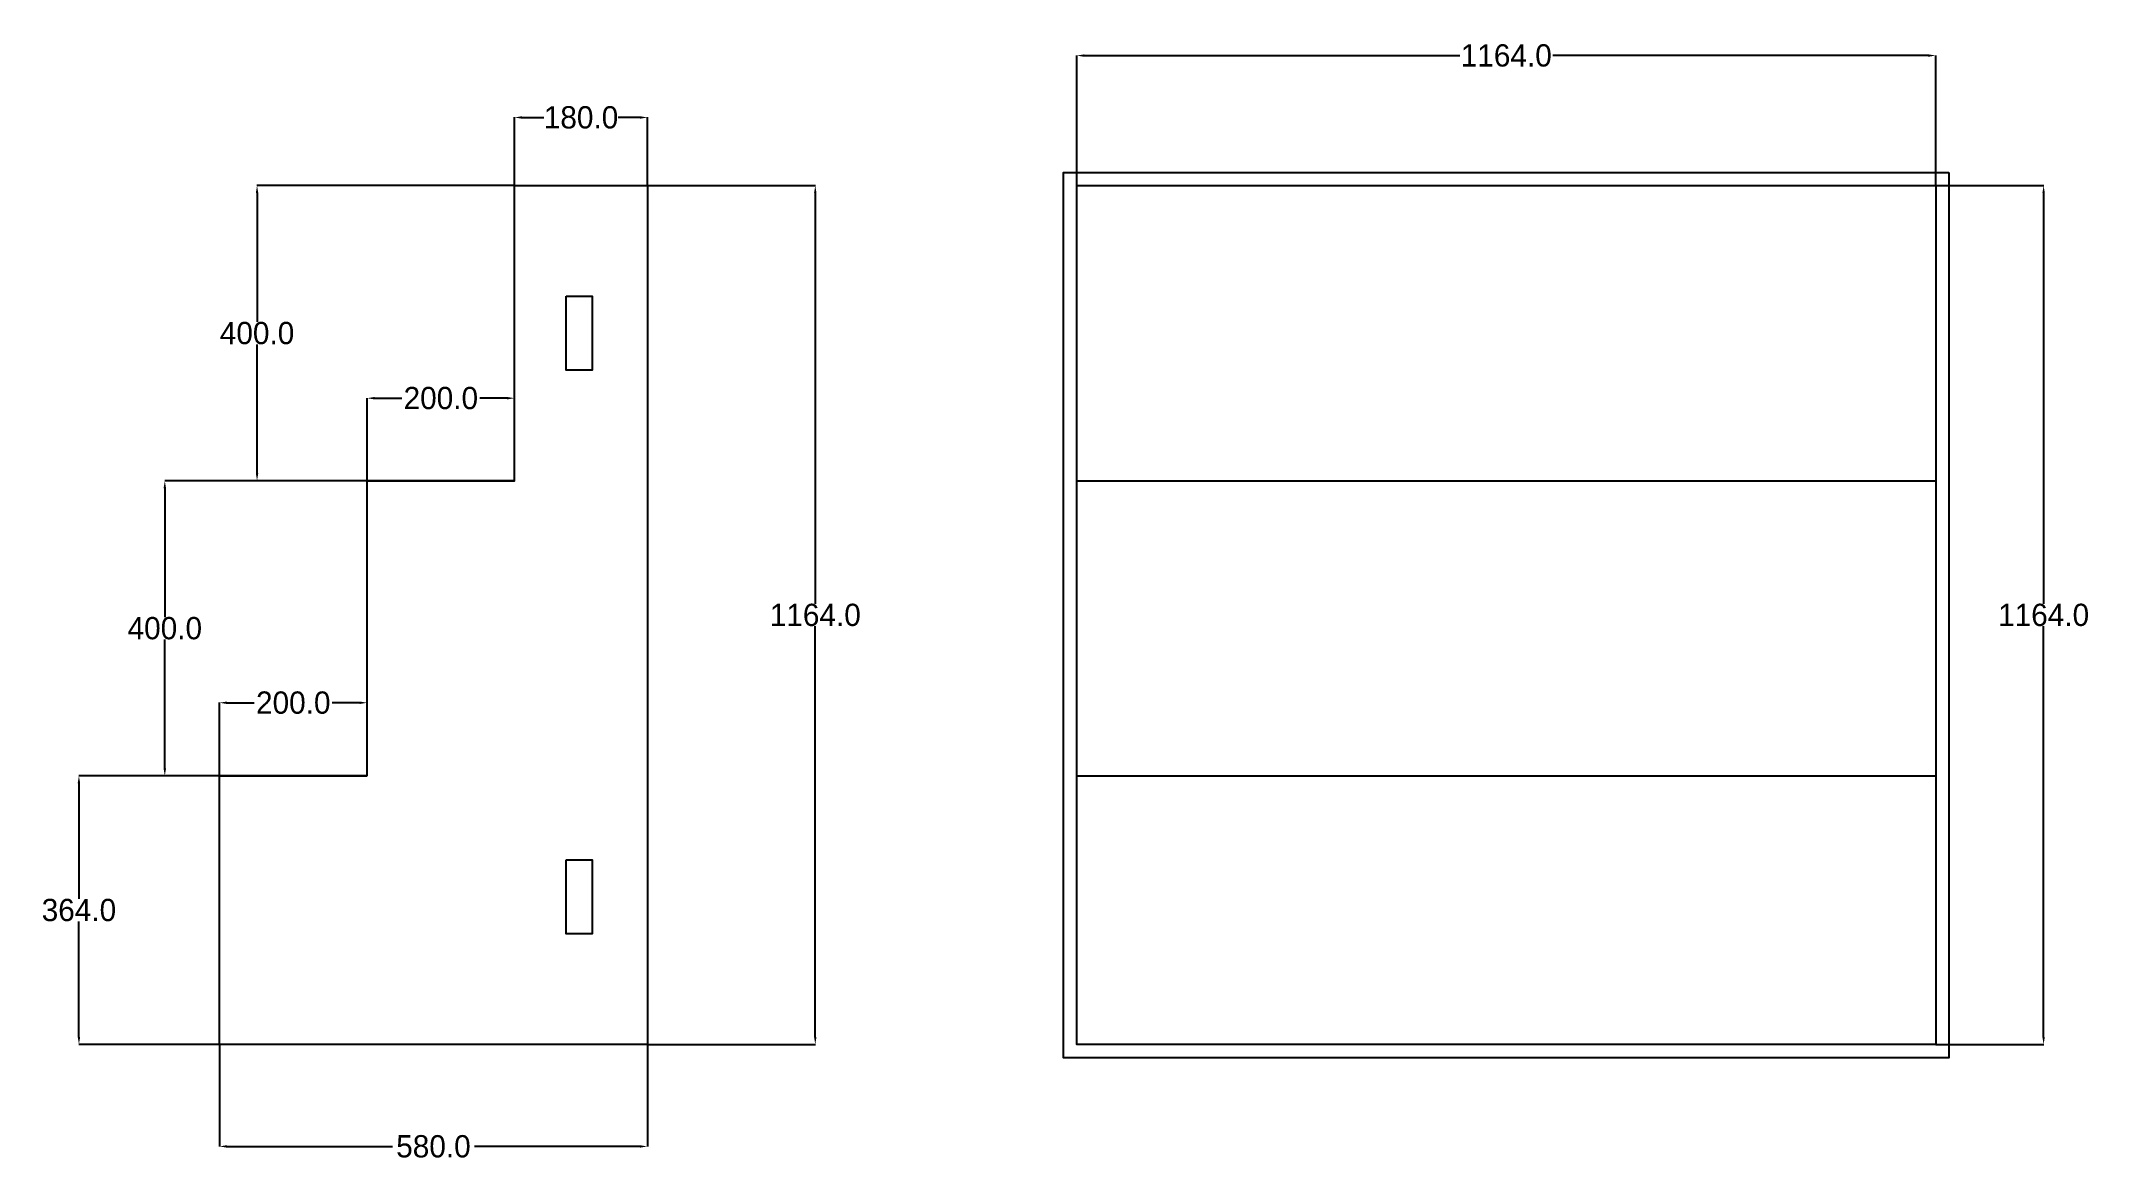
# Model space of a CAD drawing. Extents: x -55 to 2722, y 1013 to 2531.
import ezdxf

# ---------------------------------------------------------------- set-up
doc = ezdxf.new("R2010")
doc.units = 0
doc.header["$MEASUREMENT"] = 0
doc.layers.get('0').update_dxf_attribs({"linetype": 'CONTINUOUS'})
doc.layers.get('Defpoints').update_dxf_attribs({"linetype": 'CONTINUOUS'})
doc.dimstyles.get("Standard").update_dxf_attribs({"dimtxt": 30.18, "dimasz": 10.18, "dimexe": 0.18, "dimexo": 0.0625, "dimgap": 0.09, "dimtad": 0, "dimtih": 1, "dimtoh": 1, "dimdec": 1, "dimzin": 0, "dimdsep": 46, "dimtxsty": 'STANDARD', "dimcen": 0.09, "dimclrd": 1, "dimadec": 0, "dimazin": 0, "dimtfac": 1, "dimtdec": 1, "dimtofl": 0, "dimtmove": 0, "dimatfit": 3, "dimfxl": 1, "dimtolj": 1, "dimtzin": 0, "dimarcsym": 0})

# ---------------------------------------------------------------- blocks, each defined once
blk = doc.blocks.new('*D0')
at = {"color": 0, "lineweight": -2, "transparency": 16777216}
for p, q in [((587, 2335.1), (587, 2427.6)), ((767, 2335.1), (767, 2427.6))]:
    blk.add_line(p, q, dxfattribs=at)
at = {"color": 1, "lineweight": -2, "transparency": 16777216}
for p, q in [((597.2, 2427.4), (626.6, 2427.4)), ((756.8, 2427.4), (727.4, 2427.4))]:
    blk.add_line(p, q, dxfattribs=at)
at = {"color": 1, "transparency": 16777216}
for points in [[(597.2, 2429.1), (597.2, 2425.7), (587, 2427.4)], [(756.8, 2429.1), (756.8, 2425.7), (767, 2427.4)]]:
    blk.add_solid(points, dxfattribs=at)
at = {"layer": 'Defpoints', "color": 0, "transparency": 16777216}
for p in [(587, 2427.4), (587, 2335), (767, 2335)]:
    blk.add_point(p, dxfattribs=at)
at = {"color": 0, "transparency": 16777216, "insert": (677, 2427.4), "char_height": 30.18, "attachment_point": 5}
blk.add_mtext('\\A1;180.0', dxfattribs=at)
blk = doc.blocks.new('*D2')
at = {"color": 0, "lineweight": -2, "transparency": 16777216}
for p, q in [((387, 1935.1), (387, 2047.1)), ((587, 1935.1), (587, 2047.1))]:
    blk.add_line(p, q, dxfattribs=at)
at = {"color": 1, "lineweight": -2, "transparency": 16777216}
for p, q in [((397.2, 2046.9), (434.1, 2046.9)), ((576.8, 2046.9), (539.9, 2046.9))]:
    blk.add_line(p, q, dxfattribs=at)
at = {"color": 1, "transparency": 16777216}
for points in [[(397.2, 2048.6), (397.2, 2045.2), (387, 2046.9)], [(576.8, 2048.6), (576.8, 2045.2), (587, 2046.9)]]:
    blk.add_solid(points, dxfattribs=at)
at = {"layer": 'Defpoints', "color": 0, "transparency": 16777216}
for p in [(387, 2046.9), (387, 1935), (587, 1935)]:
    blk.add_point(p, dxfattribs=at)
at = {"color": 0, "transparency": 16777216, "insert": (487, 2046.9), "char_height": 30.18, "attachment_point": 5}
blk.add_mtext('\\A1;200.0', dxfattribs=at)
blk = doc.blocks.new('*D3')
at = {"color": 0, "lineweight": -2, "transparency": 16777216}
for p, q in [((187, 1535.1), (187, 1634.3)), ((387, 1535.1), (387, 1634.3))]:
    blk.add_line(p, q, dxfattribs=at)
at = {"color": 1, "lineweight": -2, "transparency": 16777216}
for p, q in [((197.2, 1634.1), (234.1, 1634.1)), ((376.8, 1634.1), (339.9, 1634.1))]:
    blk.add_line(p, q, dxfattribs=at)
at = {"color": 1, "transparency": 16777216}
for points in [[(197.2, 1635.8), (197.2, 1632.4), (187, 1634.1)], [(376.8, 1635.8), (376.8, 1632.4), (387, 1634.1)]]:
    blk.add_solid(points, dxfattribs=at)
at = {"layer": 'Defpoints', "color": 0, "transparency": 16777216}
for p in [(187, 1634.1), (187, 1535), (387, 1535)]:
    blk.add_point(p, dxfattribs=at)
at = {"color": 0, "transparency": 16777216, "insert": (287, 1634.1), "char_height": 30.18, "attachment_point": 5}
blk.add_mtext('\\A1;200.0', dxfattribs=at)
blk = doc.blocks.new('*D4')
at = {"color": 0, "lineweight": -2, "transparency": 16777216}
for p, q in [((187, 1170.9), (187, 1032.6)), ((767, 1170.9), (767, 1032.6))]:
    blk.add_line(p, q, dxfattribs=at)
at = {"color": 1, "lineweight": -2, "transparency": 16777216}
for p, q in [((197.2, 1032.7), (421.6, 1032.7)), ((756.8, 1032.7), (532.4, 1032.7))]:
    blk.add_line(p, q, dxfattribs=at)
at = {"color": 1, "transparency": 16777216}
for points in [[(197.2, 1034.4), (197.2, 1031), (187, 1032.7)], [(756.8, 1034.4), (756.8, 1031), (767, 1032.7)]]:
    blk.add_solid(points, dxfattribs=at)
at = {"layer": 'Defpoints', "color": 0, "transparency": 16777216}
for p in [(187, 1171), (767, 1171), (767, 1032.7)]:
    blk.add_point(p, dxfattribs=at)
at = {"color": 0, "transparency": 16777216, "insert": (477, 1032.7), "char_height": 30.18, "attachment_point": 5}
blk.add_mtext('\\A1;580.0', dxfattribs=at)
blk = doc.blocks.new('*D5')
at = {"color": 0, "lineweight": -2, "transparency": 16777216}
for p, q in [((767.1, 2335), (994.6, 2335)), ((767.1, 1171), (994.6, 1171))]:
    blk.add_line(p, q, dxfattribs=at)
at = {"color": 1, "lineweight": -2, "transparency": 16777216}
for p, q in [((994.5, 2324.8), (994.5, 1768.2)), ((994.5, 1181.2), (994.5, 1737.8))]:
    blk.add_line(p, q, dxfattribs=at)
at = {"color": 1, "transparency": 16777216}
for points in [[(992.8, 2324.8), (996.2, 2324.8), (994.5, 2335)], [(992.8, 1181.2), (996.2, 1181.2), (994.5, 1171)]]:
    blk.add_solid(points, dxfattribs=at)
at = {"layer": 'Defpoints', "color": 0, "transparency": 16777216}
for p in [(767, 2335), (767, 1171), (994.5, 1171)]:
    blk.add_point(p, dxfattribs=at)
at = {"color": 0, "transparency": 16777216, "insert": (994.5, 1753), "char_height": 30.18, "attachment_point": 5}
blk.add_mtext('\\A1;1164.0', dxfattribs=at)
blk = doc.blocks.new('*D6')
at = {"color": 0, "lineweight": -2, "transparency": 16777216}
for p, q in [((586.9, 2335), (237.7, 2335)), ((586.9, 1935), (237.7, 1935))]:
    blk.add_line(p, q, dxfattribs=at)
at = {"color": 1, "lineweight": -2, "transparency": 16777216}
for p, q in [((237.9, 2324.8), (237.9, 2150.2)), ((237.9, 1945.2), (237.9, 2119.8))]:
    blk.add_line(p, q, dxfattribs=at)
at = {"color": 1, "transparency": 16777216}
for points in [[(236.2, 2324.8), (239.6, 2324.8), (237.9, 2335)], [(236.2, 1945.2), (239.6, 1945.2), (237.9, 1935)]]:
    blk.add_solid(points, dxfattribs=at)
at = {"layer": 'Defpoints', "color": 0, "transparency": 16777216}
for p in [(237.9, 2335), (587, 2335), (587, 1935)]:
    blk.add_point(p, dxfattribs=at)
at = {"color": 0, "transparency": 16777216, "insert": (237.9, 2135), "char_height": 30.18, "attachment_point": 5}
blk.add_mtext('\\A1;400.0', dxfattribs=at)
blk = doc.blocks.new('*D7')
at = {"color": 0, "lineweight": -2, "transparency": 16777216}
for p, q in [((386.9, 1935), (112.8, 1935)), ((386.9, 1535), (112.8, 1535))]:
    blk.add_line(p, q, dxfattribs=at)
at = {"color": 1, "lineweight": -2, "transparency": 16777216}
for p, q in [((112.9, 1924.8), (112.9, 1750.2)), ((112.9, 1545.2), (112.9, 1719.8))]:
    blk.add_line(p, q, dxfattribs=at)
at = {"color": 1, "transparency": 16777216}
for points in [[(111.2, 1924.8), (114.6, 1924.8), (112.9, 1935)], [(111.2, 1545.2), (114.6, 1545.2), (112.9, 1535)]]:
    blk.add_solid(points, dxfattribs=at)
at = {"layer": 'Defpoints', "color": 0, "transparency": 16777216}
for p in [(112.9, 1935), (387, 1935), (387, 1535)]:
    blk.add_point(p, dxfattribs=at)
at = {"color": 0, "transparency": 16777216, "insert": (112.9, 1735), "char_height": 30.18, "attachment_point": 5}
blk.add_mtext('\\A1;400.0', dxfattribs=at)
blk = doc.blocks.new('*D8')
at = {"color": 0, "lineweight": -2, "transparency": 16777216}
for p, q in [((186.9, 1535), (-3.7, 1535)), ((186.9, 1171), (-3.7, 1171))]:
    blk.add_line(p, q, dxfattribs=at)
at = {"color": 1, "lineweight": -2, "transparency": 16777216}
for p, q in [((-3.5, 1524.8), (-3.5, 1368.2)), ((-3.5, 1181.2), (-3.5, 1337.8))]:
    blk.add_line(p, q, dxfattribs=at)
at = {"color": 1, "transparency": 16777216}
for points in [[(-5.2, 1524.8), (-1.8, 1524.8), (-3.5, 1535)], [(-5.2, 1181.2), (-1.8, 1181.2), (-3.5, 1171)]]:
    blk.add_solid(points, dxfattribs=at)
at = {"layer": 'Defpoints', "color": 0, "transparency": 16777216}
for p in [(187, 1535), (-3.5, 1171), (187, 1171)]:
    blk.add_point(p, dxfattribs=at)
at = {"color": 0, "transparency": 16777216, "insert": (-3.5, 1353), "char_height": 30.18, "attachment_point": 5}
blk.add_mtext('\\A1;364.0', dxfattribs=at)
blk = doc.blocks.new('*D11')
at = {"color": 0, "lineweight": -2, "transparency": 16777216}
for p, q in [((2513.1, 2335), (2659.5, 2335)), ((2513.1, 1171), (2659.5, 1171))]:
    blk.add_line(p, q, dxfattribs=at)
at = {"color": 1, "lineweight": -2, "transparency": 16777216}
for p, q in [((2659.3, 2324.8), (2659.3, 1768.2)), ((2659.3, 1181.2), (2659.3, 1737.8))]:
    blk.add_line(p, q, dxfattribs=at)
at = {"color": 1, "transparency": 16777216}
for points in [[(2657.6, 2324.8), (2661, 2324.8), (2659.3, 2335)], [(2657.6, 1181.2), (2661, 1181.2), (2659.3, 1171)]]:
    blk.add_solid(points, dxfattribs=at)
at = {"layer": 'Defpoints', "color": 0, "transparency": 16777216}
for p in [(2513, 2335), (2513, 1171), (2659.3, 1171)]:
    blk.add_point(p, dxfattribs=at)
at = {"color": 0, "transparency": 16777216, "insert": (2659.3, 1753), "char_height": 30.18, "attachment_point": 5}
blk.add_mtext('\\A1;1164.0', dxfattribs=at)
blk = doc.blocks.new('*D12')
at = {"color": 0, "lineweight": -2, "transparency": 16777216}
for p, q in [((1349, 2335.1), (1349, 2511.5)), ((2513, 2335.1), (2513, 2511.5))]:
    blk.add_line(p, q, dxfattribs=at)
at = {"color": 1, "lineweight": -2, "transparency": 16777216}
for p, q in [((1359.2, 2511.3), (1868, 2511.3)), ((2502.8, 2511.3), (1994, 2511.3))]:
    blk.add_line(p, q, dxfattribs=at)
at = {"color": 1, "transparency": 16777216}
for points in [[(1359.2, 2513), (1359.2, 2509.6), (1349, 2511.3)], [(2502.8, 2513), (2502.8, 2509.6), (2513, 2511.3)]]:
    blk.add_solid(points, dxfattribs=at)
at = {"layer": 'Defpoints', "color": 0, "transparency": 16777216}
for p in [(2513, 2511.3), (1349, 2335), (2513, 2335)]:
    blk.add_point(p, dxfattribs=at)
at = {"color": 0, "transparency": 16777216, "insert": (1931, 2511.3), "char_height": 30.18, "attachment_point": 5}
blk.add_mtext('\\A1;1164.0', dxfattribs=at)

msp = doc.modelspace()

# ---------------------------------------------------------------- linework, layer by layer
for p, q in [((1349, 1935), (2513, 1935)), ((1349, 1535), (2513, 1535))]:
    msp.add_line(p, q)
for points in [[(387, 1535), (387, 1935), (587, 1935), (587, 2335), (767, 2335), (767, 1171), (187, 1171), (187, 1535), (387, 1535)], [(657, 2185), (692, 2185), (692, 2085), (657, 2085), (657, 2185)], [(657, 1421), (692, 1421), (692, 1321), (657, 1321), (657, 1421)]]:
    msp.add_lwpolyline(points)
for points in [[(2531, 2353), (2531, 1153), (1331, 1153), (1331, 2353)], [(2513, 2335), (2513, 1171), (1349, 1171), (1349, 2335)]]:
    msp.add_lwpolyline(points, close=True)

# ---------------------------------------------------------------- dimensions: what is measured, and where the dimension line sits
for base, p1, p2, picture, middle in [((2513, 2511.27), (1349, 2335), (2513, 2335), '*D12', (1931, 2511.27)), ((587, 2427.41), (767, 2335), (587, 2335), '*D0', (677, 2427.41)), ((387, 2046.91), (587, 1935), (387, 1935), '*D2', (487, 2046.91)), ((187, 1634.13), (387, 1535), (187, 1535), '*D3', (287, 1634.13)), ((767, 1032.74), (187, 1171), (767, 1171), '*D4', (477, 1032.74))]:
    dim = msp.add_linear_dim(base=base, p1=p1, p2=p2, dimstyle='Standard')
    dim.commit()
    dim.dimension.update_dxf_attribs({"geometry": picture, "text_midpoint": middle})
for base, p1, p2, picture, middle in [((237.92, 2335), (587, 1935), (587, 2335), '*D6', (237.92, 2135)), ((994.47, 1171), (767, 2335), (767, 1171), '*D5', (994.47, 1753)), ((2659.34, 1171), (2513, 2335), (2513, 1171), '*D11', (2659.34, 1753)), ((112.94, 1935), (387, 1535), (387, 1935), '*D7', (112.94, 1735)), ((-3.51, 1171), (187, 1535), (187, 1171), '*D8', (-3.51, 1353))]:
    dim = msp.add_linear_dim(base=base, p1=p1, p2=p2, angle=90, dimstyle='Standard')
    dim.commit()
    dim.dimension.update_dxf_attribs({"geometry": picture, "text_midpoint": middle})

doc.saveas('drawing.dxf')
